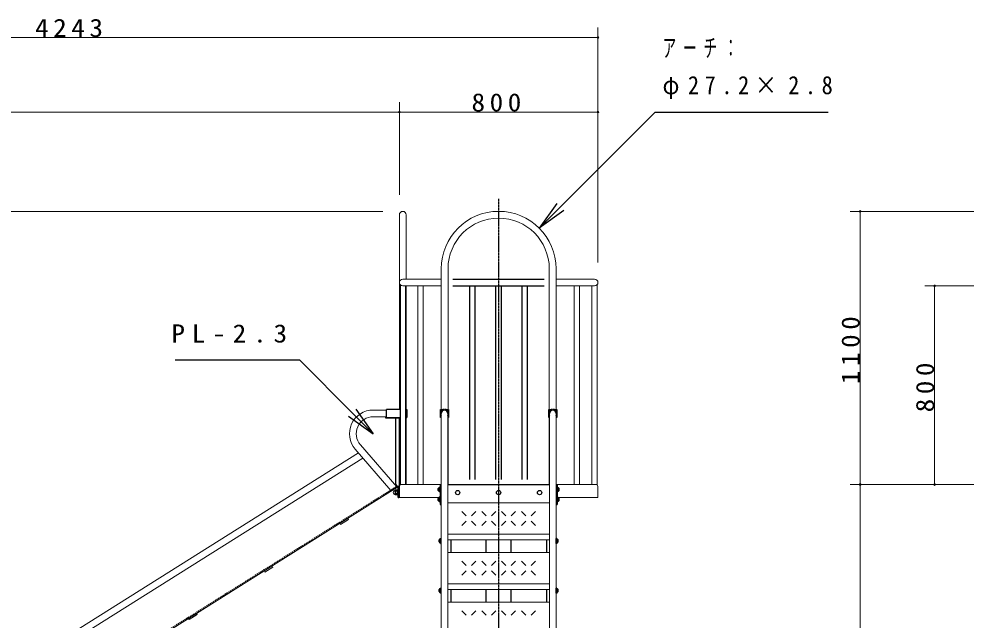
# Model space of a CAD drawing. Units: millimetres at full size. Extents: x -15630 to 0, y -2472 to 10680.
# Drawn here: x -11874 to -8059, y 4404 to 6825 of the extents above; entities that cross this region are included whole.
import ezdxf

# ---------------------------------------------------------------- set-up
doc = ezdxf.new("R2010")
doc.units = ezdxf.units.MM
doc.linetypes.add('USER2', pattern=[6, 3, -1, 1, -1])
doc.linetypes.add('USER4', pattern=[8, 5, -3])
doc.layers.add('線', color=2, linetype='Continuous', lineweight=25)
doc.layers.add('補助', color=2, linetype='Continuous', lineweight=13)
doc.styles.add('ＭＳ ゴシック', font='')
doc.styles.get('ＭＳ ゴシック').set_extended_font_data('MS Gothic')

# ---------------------------------------------------------------- blocks, each defined once
blk = doc.blocks.new('dimension_origin')
at = {"color": 0, "linetype": 'Continuous', "lineweight": -2}
blk.add_circle((0, 0), 1.25, dxfattribs=at)

msp = doc.modelspace()

# ---------------------------------------------------------------- linework, layer by layer
at = {"layer": '線', "color": 20, "linetype": 'USER2'}
msp.add_line((-9941.689, 6100), (-9941.689, 2480), dxfattribs=at)
at = {"layer": '線', "color": 7, "lineweight": 13}
for p, q in [((-10341.689, 6036.4), (-10341.689, 5252.575)), ((-10314.489, 6036.4), (-10314.489, 5777.2)), ((-10172.789, 5252.6), (-10172.789, 5818.9)), ((-10145.589, 5252.6), (-10145.589, 5818.9)), ((-9737.789, 5252.6), (-9737.789, 5818.9)), ((-9710.589, 5252.6), (-9710.589, 5818.9)), ((-10328.089, 5777.2), (-10172.789, 5777.2)), ((-9555.289, 5777.2), (-9710.589, 5777.2)), ((-10328.089, 5750), (-10172.789, 5750)), ((-10314.489, 5750), (-10314.489, 5252.575)), ((-10267.539, 5750), (-10267.539, 4950)), ((-10245.839, 5750), (-10245.839, 4950)), ((-9555.289, 5750), (-9710.589, 5750)), ((-9637.539, 5750), (-9637.539, 4950)), ((-9615.839, 5750), (-9615.839, 4950)), ((-9566.139, 5750), (-9566.139, 4950)), ((-9544.439, 5755.4), (-9544.439, 4950)), ((-10447.112, 5250.093), (-10393.489, 5250.093)), ((-10173.489, 3392.093), (-10173.489, 5236.4)), ((-10146.289, 3392.093), (-10146.289, 5236.4)), ((-9737.089, 3392.093), (-9737.089, 5236.4)), ((-9709.889, 3392.093), (-9709.889, 5236.4)), ((-10446.901, 5222.893), (-10393.489, 5222.893)), ((-10341.689, 5220.225), (-10341.689, 4950)), ((-10314.489, 5220.225), (-10314.489, 4950)), ((-10145.589, 4950), (-10145.589, 5220.2)), ((-9737.789, 4950), (-9737.789, 5220.2)), ((-13038.218, 3486.339), (-10506.628, 5077.483)), ((-10375.362, 4926.479), (-10519.051, 5091.774)), ((-10352.055, 4941.127), (-10498.523, 5109.619)), ((-13023.743, 3463.31), (-10488.568, 5056.707)), ((-10399.915, 4911.047), (-10350.85, 4941.885)), ((-10398.212, 4908.337), (-10349.147, 4939.176)), ((-10347.722, 4943.036), (-10353.715, 4943.036)), ((-10341.689, 4950), (-10172.789, 4950)), ((-10341.689, 4897.7), (-10341.689, 4942.7)), ((-10173.889, 2680), (-10173.889, 4950)), ((-10145.889, 2754.818), (-10145.889, 4950)), ((-9737.489, 2754.818), (-9737.489, 4950)), ((-9710.589, 4950), (-9544.439, 4950)), ((-9709.489, 2680), (-9709.489, 4950)), ((-9541.689, 4942.7), (-9541.689, 4897.7)), ((-12931.79, 3317.007), (-10398.691, 4909.099)), ((-10399.915, 4911.047), (-10398.212, 4908.337)), ((-10341.689, 4897.7), (-10177.689, 4897.7)), ((-9705.689, 4897.7), (-9541.689, 4897.7)), ((-10145.889, 4876.417), (-9737.489, 4876.417)), ((-10145.889, 4750.003), (-9737.489, 4750.003)), ((-10145.889, 4726.728), (-9737.489, 4726.728)), ((-10145.889, 4676.417), (-9737.489, 4676.417)), ((-10145.889, 4550.003), (-9737.489, 4550.003)), ((-10145.889, 4526.728), (-9737.489, 4526.728)), ((-10145.889, 4476.417), (-9737.489, 4476.417))]:
    msp.add_line(p, q, dxfattribs=at)
at = {"layer": '線'}
for p, q in [((-10125.589, 5777.2), (-9757.789, 5777.2)), ((-10338.939, 5755.4), (-10338.939, 4950)), ((-10317.239, 5750), (-10317.239, 4950)), ((-10125.589, 5750), (-9757.789, 5750)), ((-10057.539, 4970), (-10057.539, 5750)), ((-10035.839, 4970), (-10035.839, 5750)), ((-9952.539, 4970), (-9952.539, 5750)), ((-9930.839, 4970), (-9930.839, 5750)), ((-9847.539, 4970), (-9847.539, 5750)), ((-9825.839, 4970), (-9825.839, 5750)), ((-10393.489, 5220.225), (-10393.489, 5252.575)), ((-10338.939, 5252.575), (-10393.489, 5252.575)), ((-10317.239, 5252.575), (-10311.914, 5252.575)), ((-10311.914, 5252.575), (-10311.914, 5220.225)), ((-10176.089, 5252.6), (-10160.789, 5252.6)), ((-10176.089, 5220.2), (-10176.089, 5252.6)), ((-10160.789, 5249.97), (-10160.789, 5252.6)), ((-10160.789, 5249.97), (-10160.789, 5252.6)), ((-10158.989, 5252.6), (-10143.689, 5252.6)), ((-10158.989, 5249.97), (-10158.989, 5252.6)), ((-10158.989, 5249.97), (-10158.989, 5252.6)), ((-10143.689, 5252.6), (-10143.689, 5220.2)), ((-9739.689, 5252.6), (-9724.389, 5252.6)), ((-9739.689, 5220.2), (-9739.689, 5252.6)), ((-9724.389, 5249.97), (-9724.389, 5252.6)), ((-9724.389, 5249.97), (-9724.389, 5252.6)), ((-9722.589, 5252.6), (-9707.289, 5252.6)), ((-9722.589, 5249.97), (-9722.589, 5252.6)), ((-9722.589, 5249.97), (-9722.589, 5252.6)), ((-9707.289, 5252.6), (-9707.289, 5220.2)), ((-10397.722, 5222.893), (-10397.722, 5217.893)), ((-10397.722, 5217.893), (-10347.722, 5217.893)), ((-10393.489, 5220.225), (-10338.939, 5220.225)), ((-10355.689, 5217.893), (-10341.689, 5217.893)), ((-10355.689, 4951.646), (-10355.689, 5217.893)), ((-10341.689, 4943.036), (-10341.689, 5217.893)), ((-10317.239, 5220.225), (-10311.914, 5220.225)), ((-10173.489, 5220.2), (-10176.089, 5220.2)), ((-10143.689, 5220.2), (-10146.289, 5220.2)), ((-9737.089, 5220.2), (-9739.689, 5220.2)), ((-9707.289, 5220.2), (-9709.889, 5220.2)), ((-10357.985, 4927.515), (-10358.889, 4925.95)), ((-10358.889, 4925.95), (-10358.889, 4909.45)), ((-10350.889, 4927.515), (-10357.985, 4927.515)), ((-10350.889, 4922.607), (-10357.985, 4922.607)), ((-10350.718, 4943.036), (-10355.689, 4951.646)), ((-10350.889, 4927.515), (-10350.889, 4907.885)), ((-10350.889, 4926.9), (-10350.889, 4908.5)), ((-10348.389, 4926.9), (-10350.889, 4926.9)), ((-10350.718, 4943.036), (-10341.689, 4943.036)), ((-10346.389, 4927.7), (-10348.389, 4927.7)), ((-10348.389, 4927.7), (-10348.389, 4907.7)), ((-10348.389, 4926.9), (-10348.389, 4908.5)), ((-10346.389, 4897.7), (-10346.389, 4937.652)), ((-10346.389, 4927.7), (-10346.389, 4907.7)), ((-10343.189, 4937.652), (-10343.189, 4897.7)), ((-10341.689, 4942.7), (-10341.689, 4950)), ((-10341.689, 4897.7), (-10341.689, 4946.2)), ((-10185.037, 4926), (-10185.037, 4934)), ((-10179.687, 4938.65), (-10180.687, 4938.65)), ((-10180.687, 4921.35), (-10180.687, 4938.65)), ((-10179.687, 4940), (-10177.687, 4940)), ((-10179.687, 4920), (-10179.687, 4940)), ((-10179.687, 4921.35), (-10179.687, 4938.65)), ((-10177.689, 4950), (-10177.689, 4870)), ((-10177.689, 4950), (-10173.889, 4950)), ((-10177.687, 4920), (-10177.687, 4940)), ((-10174.489, 4950), (-10174.489, 4870)), ((-10173.889, 4950), (-10173.489, 4950)), ((-10146.289, 4950), (-10145.889, 4950)), ((-10145.889, 4950), (-9737.489, 4950)), ((-9737.089, 4950), (-9737.489, 4950)), ((-9709.489, 4950), (-9709.889, 4950)), ((-9709.489, 4950), (-9705.689, 4950)), ((-9708.889, 4950), (-9708.889, 4870)), ((-9705.689, 4950), (-9705.689, 4870)), ((-9703.683, 4940), (-9705.683, 4940)), ((-9705.683, 4920), (-9705.683, 4940)), ((-9703.683, 4920), (-9703.683, 4940)), ((-9703.683, 4938.65), (-9702.683, 4938.65)), ((-9703.683, 4921.35), (-9703.683, 4938.65)), ((-9702.683, 4921.35), (-9702.683, 4938.65)), ((-9698.333, 4926), (-9698.333, 4934)), ((-10357.985, 4907.885), (-10358.889, 4909.45)), ((-10350.889, 4912.793), (-10357.985, 4912.793)), ((-10350.889, 4907.885), (-10357.985, 4907.885)), ((-10350.889, 4917.831), (-10348.389, 4918.501)), ((-10350.889, 4916.899), (-10348.389, 4917.569)), ((-10348.389, 4908.5), (-10350.889, 4908.5)), ((-10346.389, 4907.7), (-10348.389, 4907.7)), ((-10346.389, 4897.7), (-10343.189, 4897.7)), ((-10341.689, 4897.7), (-10343.189, 4897.7)), ((-10185.037, 4886), (-10185.037, 4894)), ((-10179.687, 4921.35), (-10180.687, 4921.35)), ((-10179.687, 4898.65), (-10180.687, 4898.65)), ((-10180.687, 4881.35), (-10180.687, 4898.65)), ((-10179.687, 4920), (-10177.687, 4920)), ((-10179.687, 4900), (-10177.687, 4900)), ((-10179.687, 4880), (-10179.687, 4900)), ((-10179.687, 4881.35), (-10179.687, 4898.65)), ((-10177.687, 4880), (-10177.687, 4900)), ((-9703.683, 4920), (-9705.683, 4920)), ((-9703.683, 4900), (-9705.683, 4900)), ((-9705.683, 4880), (-9705.683, 4900)), ((-9703.683, 4921.35), (-9702.683, 4921.35)), ((-9703.683, 4880), (-9703.683, 4900)), ((-9703.683, 4898.65), (-9702.683, 4898.65)), ((-9703.683, 4881.35), (-9703.683, 4898.65)), ((-9702.683, 4881.35), (-9702.683, 4898.65)), ((-9698.333, 4886), (-9698.333, 4894)), ((-10179.687, 4881.35), (-10180.687, 4881.35)), ((-10179.687, 4880), (-10177.687, 4880)), ((-10177.689, 4870), (-10173.889, 4870)), ((-9709.489, 4870), (-9705.689, 4870)), ((-9703.683, 4880), (-9705.683, 4880)), ((-9703.683, 4881.35), (-9702.683, 4881.35)), ((-10072.296, 4823.817), (-10089.973, 4841.494)), ((-10033.405, 4841.494), (-10051.082, 4823.817)), ((-9992.296, 4823.817), (-10009.973, 4841.494)), ((-9953.405, 4841.494), (-9971.082, 4823.817)), ((-9912.296, 4823.817), (-9929.973, 4841.494)), ((-9873.405, 4841.494), (-9891.082, 4823.817)), ((-9832.296, 4823.817), (-9849.973, 4841.494)), ((-9793.405, 4841.494), (-9811.082, 4823.817)), ((-10072.296, 4802.604), (-10089.973, 4784.926)), ((-10033.405, 4784.926), (-10051.082, 4802.604)), ((-9992.296, 4802.604), (-10009.973, 4784.926)), ((-9953.405, 4784.926), (-9971.082, 4802.604)), ((-9912.296, 4802.604), (-9929.973, 4784.926)), ((-9873.405, 4784.926), (-9891.082, 4802.604)), ((-9832.296, 4802.604), (-9849.973, 4784.926)), ((-9793.405, 4784.926), (-9811.082, 4802.604)), ((-10175.889, 4731.353), (-10176.889, 4731.353)), ((-10176.889, 4714.053), (-10176.889, 4731.353)), ((-10175.889, 4732.703), (-10173.889, 4732.703)), ((-10175.889, 4712.703), (-10175.889, 4732.703)), ((-10175.889, 4714.053), (-10175.889, 4731.353)), ((-10173.889, 4712.703), (-10173.889, 4732.703)), ((-9707.505, 4732.703), (-9709.505, 4732.703)), ((-9709.505, 4712.703), (-9709.505, 4732.703)), ((-9707.505, 4712.703), (-9707.505, 4732.703)), ((-9707.505, 4731.353), (-9706.505, 4731.353)), ((-9707.505, 4714.053), (-9707.505, 4731.353)), ((-9706.505, 4714.053), (-9706.505, 4731.353)), ((-10181.239, 4718.703), (-10181.239, 4726.703)), ((-10175.889, 4714.053), (-10176.889, 4714.053)), ((-10175.889, 4712.703), (-10173.889, 4712.703)), ((-10133.889, 4726.728), (-10133.889, 4676.417)), ((-9992.489, 4676.417), (-9992.489, 4726.728)), ((-9890.889, 4676.417), (-9890.889, 4726.728)), ((-9749.489, 4726.728), (-9749.489, 4676.417)), ((-9707.505, 4712.703), (-9709.505, 4712.703)), ((-9707.505, 4714.053), (-9706.505, 4714.053)), ((-9702.155, 4718.703), (-9702.155, 4726.703)), ((-10072.296, 4623.817), (-10089.973, 4641.494)), ((-10033.405, 4641.494), (-10051.082, 4623.817)), ((-9992.296, 4623.817), (-10009.973, 4641.494)), ((-9953.405, 4641.494), (-9971.082, 4623.817)), ((-9912.296, 4623.817), (-9929.973, 4641.494)), ((-9873.405, 4641.494), (-9891.082, 4623.817)), ((-9832.296, 4623.817), (-9849.973, 4641.494)), ((-9793.405, 4641.494), (-9811.082, 4623.817)), ((-10072.296, 4602.604), (-10089.973, 4584.926)), ((-10033.405, 4584.926), (-10051.082, 4602.604)), ((-9992.296, 4602.604), (-10009.973, 4584.926)), ((-9953.405, 4584.926), (-9971.082, 4602.604)), ((-9912.296, 4602.604), (-9929.973, 4584.926)), ((-9873.405, 4584.926), (-9891.082, 4602.604)), ((-9832.296, 4602.604), (-9849.973, 4584.926)), ((-9793.405, 4584.926), (-9811.082, 4602.604)), ((-10181.239, 4518.703), (-10181.239, 4526.703)), ((-10175.889, 4531.353), (-10176.889, 4531.353)), ((-10176.889, 4514.053), (-10176.889, 4531.353)), ((-10175.889, 4514.053), (-10176.889, 4514.053)), ((-10175.889, 4532.703), (-10173.889, 4532.703)), ((-10175.889, 4512.703), (-10175.889, 4532.703)), ((-10175.889, 4514.053), (-10175.889, 4531.353)), ((-10175.889, 4512.703), (-10173.889, 4512.703)), ((-10173.889, 4512.703), (-10173.889, 4532.703)), ((-10133.889, 4526.728), (-10133.889, 4476.417)), ((-9992.489, 4476.417), (-9992.489, 4526.728)), ((-9890.889, 4476.417), (-9890.889, 4526.728)), ((-9749.489, 4526.728), (-9749.489, 4476.417)), ((-9707.505, 4532.703), (-9709.505, 4532.703)), ((-9709.505, 4512.703), (-9709.505, 4532.703)), ((-9707.505, 4512.703), (-9709.505, 4512.703)), ((-9707.505, 4512.703), (-9707.505, 4532.703)), ((-9707.505, 4531.353), (-9706.505, 4531.353)), ((-9707.505, 4514.053), (-9707.505, 4531.353)), ((-9707.505, 4514.053), (-9706.505, 4514.053)), ((-9706.505, 4514.053), (-9706.505, 4531.353)), ((-9702.155, 4518.703), (-9702.155, 4526.703)), ((-10072.296, 4423.817), (-10089.973, 4441.494)), ((-10033.405, 4441.494), (-10051.082, 4423.817)), ((-9992.296, 4423.817), (-10009.973, 4441.494)), ((-9953.405, 4441.494), (-9971.082, 4423.817)), ((-9912.296, 4423.817), (-9929.973, 4441.494)), ((-9873.405, 4441.494), (-9891.082, 4423.817)), ((-9832.296, 4423.817), (-9849.973, 4441.494)), ((-9793.405, 4441.494), (-9811.082, 4423.817))]:
    msp.add_line(p, q, dxfattribs=at)
at = {"layer": '線', "color": 4, "linetype": 'USER4'}
msp.add_line((-12933.812, 3320.225), (-10351.648, 4943.155), dxfattribs=at)
at = {"layer": '線', "color": 7, "lineweight": 13}
for points in [[(-10581.468, 4794.221), (-10578.275, 4789.142), (-10546.102, 4809.363), (-10549.295, 4814.443)], [(-10886.265, 4602.652), (-10883.072, 4597.572), (-10850.899, 4617.793), (-10854.092, 4622.873)], [(-11191.062, 4411.082), (-11187.869, 4406.002), (-11155.696, 4426.224), (-11158.889, 4431.304)]]:
    msp.add_lwpolyline(points, close=True, dxfattribs=at)
at = {"layer": '線'}
for centre in [(-10106.689, 4917.7), (-9941.689, 4917.7), (-9776.689, 4917.7)]:
    msp.add_circle(centre, 8.65, dxfattribs=at)
at = {"layer": '線', "color": 7, "lineweight": 13}
for centre, radius, start, end in [((-10328.089, 6036.4), 13.6, 0, 180), ((-9941.689, 5818.9), 231.1, 0, 180), ((-9941.689, 5818.9), 203.9, 0, 180), ((-10328.089, 5763.6), 13.6, 90, 270), ((-9555.289, 5763.6), 13.6, 270, 90), ((-10446.901, 5154.493), 95.6, 90, 221), ((-10159.889, 5236.4), 13.6, 0, 180), ((-9723.489, 5236.4), 13.6, 0, 180), ((-10446.901, 5154.493), 68.4, 90, 221), ((-10348.189, 4937.652), 5, 0, 122.15), ((-10348.189, 4937.652), 1.8, 0, 122.15), ((-10334.389, 4942.7), 7.3, 90, 180), ((-9548.989, 4942.7), 7.3, 0, 90)]:
    msp.add_arc(centre, radius, start, end, dxfattribs=at)
at = {"layer": '線'}
for centre, radius, start, end in [((-10159.889, 5236.4), 16.2, 93.18474, 212.91199), ((-10159.889, 5236.4), 13.6, 93.79441, 180), ((-10159.889, 5236.4), 16.2, 327.08801, 86.81526), ((-10159.889, 5236.4), 13.6, 0, 86.20559), ((-9723.489, 5236.4), 16.2, 93.18474, 212.91199), ((-9723.489, 5236.4), 13.6, 93.79441, 180), ((-9723.489, 5236.4), 16.2, 327.08801, 86.81526), ((-9723.489, 5236.4), 13.6, 0, 86.20559), ((-10358.889, 4917.7), 7.5, 90, 270), ((-10345.11, 4917.7), 13.779, 159.136, 200.864), ((-10353.735, 4925.061), 4.907, 150.00001, 209.99999), ((-10176.101, 4930), 9.791, 117.93242, 155.88589), ((-10176.101, 4930), 9.791, 204.11411, 242.06758), ((-9707.27, 4930), 9.791, 24.11411, 62.06758), ((-9707.27, 4930), 9.791, 297.93242, 335.88589), ((-10353.735, 4910.339), 4.907, 150.00001, 209.99999), ((-10176.101, 4890), 9.791, 117.93242, 155.88589), ((-10176.101, 4890), 9.791, 204.11411, 242.06758), ((-9707.27, 4890), 9.791, 24.11411, 62.06758), ((-9707.27, 4890), 9.791, 297.93242, 335.88589), ((-10172.303, 4722.703), 9.791, 117.93242, 155.88589), ((-9711.091, 4722.703), 9.791, 24.11411, 62.06758), ((-10172.303, 4722.703), 9.791, 204.11411, 242.06758), ((-9711.091, 4722.703), 9.791, 297.93242, 335.88589), ((-10172.303, 4522.703), 9.791, 117.93242, 155.88589), ((-10172.303, 4522.703), 9.791, 204.11411, 242.06758), ((-9711.091, 4522.703), 9.791, 24.11411, 62.06758), ((-9711.091, 4522.703), 9.791, 297.93242, 335.88589)]:
    msp.add_arc(centre, radius, start, end, dxfattribs=at)
at = {"layer": '補助'}
for p, q in [((-9541.689, 5843.6), (-9541.689, 6790)), ((-13784.698, 6750), (-9541.689, 6750)), ((-10341.689, 6116.4), (-10341.689, 6490)), ((-10341.689, 6116.4), (-10341.689, 6490)), ((-9541.689, 5843.6), (-9541.689, 6490)), ((-13784.698, 6450), (-10341.689, 6450)), ((-10341.689, 6450), (-9541.689, 6450)), ((-10408.089, 6050), (-14587.984, 6050)), ((-6708.089, 6050), (-8525.439, 6050)), ((-8485.439, 4950), (-8485.439, 6050)), ((-6708.089, 5750), (-8225.439, 5750)), ((-8185.439, 4950), (-8185.439, 5750)), ((-6873.478, 4950), (-8525.439, 4950)), ((-6873.478, 4950), (-8525.439, 4950)), ((-8485.439, 2980), (-8485.439, 4950)), ((-6873.478, 4950), (-8225.439, 4950))]:
    msp.add_line(p, q, dxfattribs=at)
at = {"layer": '補助', "lineweight": 25}
for p, q in [((-9693.424, 6067.165), (-9310.589, 6450)), ((-9310.589, 6450), (-9270.589, 6450)), ((-9270.589, 6450), (-8614.77, 6450)), ((-9707.566, 6081.307), (-9778.277, 5982.312)), ((-9778.277, 5982.312), (-9693.424, 6067.165)), ((-9679.282, 6053.023), (-9778.277, 5982.312)), ((-10782.501, 5450.093), (-11245.072, 5450.093)), ((-10742.501, 5450.093), (-10782.501, 5450.093)), ((-10531.753, 5239.346), (-10742.501, 5450.093)), ((-10446.901, 5154.493), (-10531.753, 5239.346)), ((-10517.611, 5253.488), (-10446.901, 5154.493)), ((-10545.896, 5225.204), (-10446.901, 5154.493))]:
    msp.add_line(p, q, dxfattribs=at)

# ---------------------------------------------------------------- block references
at = {"layer": '補助', "xscale": 2.67, "yscale": 2.67}
for p, rotation in [((-9541.689, 6750), 180), ((-10341.689, 6450), 180), ((-9541.689, 6450), 180), ((-8485.439, 6050), 270), ((-8185.439, 5750), 270), ((-8485.439, 4950), 270), ((-8485.439, 4950), 90), ((-8185.439, 4950), 90)]:
    msp.add_blockref('dimension_origin', p, dxfattribs=dict(at, rotation=rotation))
msp.add_blockref('dimension_origin', (-10341.689, 6450), dxfattribs=at)

# ---------------------------------------------------------------- texts
at = {"layer": '補助', "char_height": 73.31, "style": 'ＭＳ ゴシック'}
for s, insert, attachment_point in [('\\T1.33;\\W1.1;4243', (-11663.194, 6751), 8), ('\\T1.5;\\W0.55;アーチ：', (-9281.589, 6745), 1), ('\\T1.5;\\W0.9;φ27.2×2.8', (-9281.589, 6595), 1), ('\\T1.33;\\W1.1;800', (-9941.689, 6451), 8), ('\\T1.5;\\W1.1;PL-2.3', (-11260.072, 5595.093), 1)]:
    msp.add_mtext(s, dxfattribs=dict(at, insert=insert, attachment_point=attachment_point))
at = {"layer": '補助', "char_height": 73.31, "attachment_point": 8, "rotation": 90, "style": 'ＭＳ ゴシック'}
for s, insert in [('\\T1.33;\\W1.1;1100', (-8486.439, 5500)), ('\\T1.33;\\W1.1;800', (-8186.439, 5350))]:
    msp.add_mtext(s, dxfattribs=dict(at, insert=insert))

doc.saveas('drawing.dxf')
